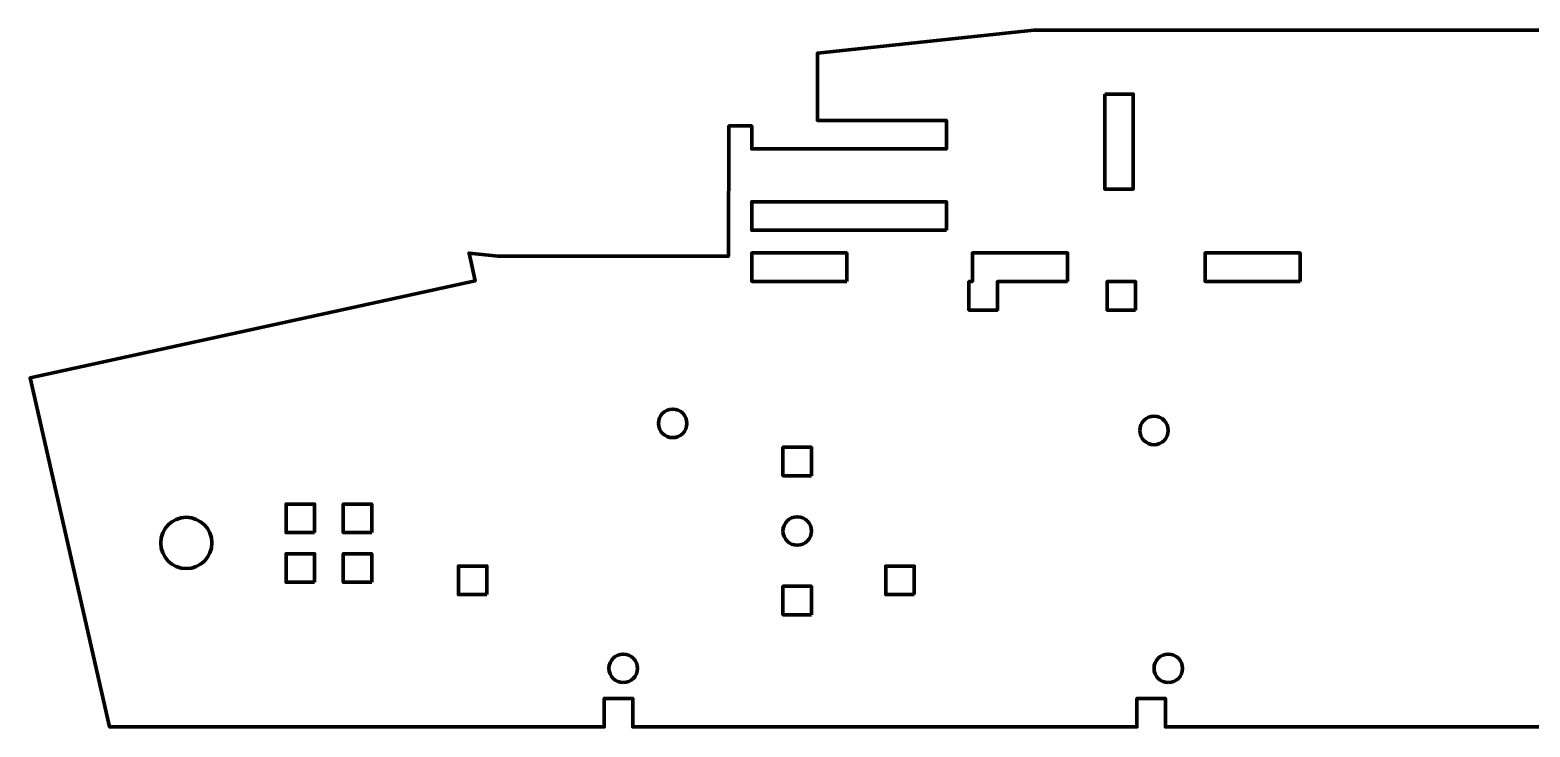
# Model space of a CAD drawing. Header units: inches. Extents: x 247 to 2765, y -1897 to -1110.
# Drawn here: x 1485.4 to 1643.3, y -1702.3 to -1628.9 of the extents above; entities that cross this region are included whole.
import ezdxf

# ---------------------------------------------------------------- set-up
doc = ezdxf.new("R2010")
doc.units = ezdxf.units.IN
doc.header["$MEASUREMENT"] = 0
doc.layers.add('Layer 1', color=7, linetype='Continuous')

msp = doc.modelspace()

# ---------------------------------------------------------------- linework, layer by layer
at = {"layer": 'Layer 1', "color": 18, "lineweight": 70, "true_color": 0x010101}
for points in [[(1697.47, -1628.95), (1591.06, -1628.95), (1568.28, -1631.4), (1568.28, -1638.46), (1581.86, -1638.46), (1581.86, -1641.46), (1561.36, -1641.46), (1561.36, -1639.04), (1558.96, -1639.04), (1558.9, -1652.77), (1534.67, -1652.77), (1531.6, -1652.43), (1532.24, -1655.36), (1485.37, -1665.57), (1493.74, -1702.32), (1545.83, -1702.32), (1545.83, -1699.32), (1548.83, -1699.32), (1548.83, -1702.32), (1601.92, -1702.32), (1601.92, -1699.32), (1604.92, -1699.32), (1604.92, -1702.32), (1658.02, -1702.32)], [(1598.53, -1635.69), (1601.53, -1635.69), (1601.53, -1645.69), (1598.53, -1645.69), (1598.53, -1635.69)], [(1581.86, -1650.02), (1561.36, -1650.02), (1561.36, -1647.02), (1581.86, -1647.02), (1581.86, -1650.02)], [(1571.36, -1655.42), (1561.36, -1655.42), (1561.36, -1652.42), (1571.36, -1652.42), (1571.36, -1655.42)], [(1594.61, -1655.42), (1587.23, -1655.43), (1587.23, -1658.43), (1584.23, -1658.43), (1584.23, -1655.43), (1584.6, -1655.42), (1584.6, -1652.42), (1594.61, -1652.42), (1594.61, -1655.42)], [(1619.1, -1655.42), (1609.1, -1655.42), (1609.1, -1652.42), (1619.1, -1652.42), (1619.1, -1655.42)], [(1601.78, -1658.43), (1598.78, -1658.43), (1598.78, -1655.43), (1601.78, -1655.43), (1601.78, -1658.43)], [(1567.65, -1675.87), (1564.65, -1675.87), (1564.65, -1672.87), (1567.65, -1672.87), (1567.65, -1675.87)], [(1515.34, -1681.86), (1512.34, -1681.86), (1512.34, -1678.86), (1515.34, -1678.86), (1515.34, -1681.86)], [(1521.35, -1681.86), (1518.35, -1681.86), (1518.35, -1678.86), (1521.35, -1678.86), (1521.35, -1681.86)], [(1515.34, -1687.09), (1512.34, -1687.09), (1512.34, -1684.09), (1515.34, -1684.09), (1515.34, -1687.09)], [(1521.35, -1687.09), (1518.35, -1687.09), (1518.35, -1684.09), (1521.35, -1684.09), (1521.35, -1687.09)], [(1533.47, -1688.39), (1530.47, -1688.39), (1530.47, -1685.39), (1533.47, -1685.39), (1533.47, -1688.39)], [(1578.47, -1688.39), (1575.47, -1688.39), (1575.47, -1685.39), (1578.47, -1685.39), (1578.47, -1688.39)], [(1567.65, -1690.51), (1564.65, -1690.51), (1564.65, -1687.51), (1567.65, -1687.51), (1567.65, -1690.51)]]:
    msp.add_lwpolyline(points, dxfattribs=at)
for points in [[(1553.04, -1671.86), (1552.21, -1671.86), (1551.54, -1671.19), (1551.54, -1670.36), (1551.54, -1669.53), (1552.21, -1668.86), (1553.04, -1668.86), (1553.87, -1668.86), (1554.54, -1669.53), (1554.54, -1670.36), (1554.54, -1671.19), (1553.87, -1671.86), (1553.04, -1671.86)], [(1602.22, -1671.1), (1602.22, -1670.27), (1602.89, -1669.6), (1603.72, -1669.6), (1604.55, -1669.6), (1605.22, -1670.27), (1605.22, -1671.1), (1605.22, -1671.93), (1604.55, -1672.6), (1603.72, -1672.6), (1602.89, -1672.6), (1602.22, -1671.93), (1602.22, -1671.1)], [(1501.82, -1685.64), (1500.33, -1685.64), (1499.13, -1684.43), (1499.13, -1682.94), (1499.13, -1681.45), (1500.33, -1680.25), (1501.82, -1680.25), (1503.31, -1680.25), (1504.52, -1681.45), (1504.52, -1682.94), (1504.52, -1684.43), (1503.31, -1685.64), (1501.82, -1685.64)], [(1564.65, -1681.69), (1564.65, -1680.86), (1565.32, -1680.19), (1566.15, -1680.19), (1566.98, -1680.19), (1567.65, -1680.86), (1567.65, -1681.69), (1567.65, -1682.52), (1566.98, -1683.19), (1566.15, -1683.19), (1565.32, -1683.19), (1564.65, -1682.52), (1564.65, -1681.69)], [(1547.83, -1697.65), (1547, -1697.65), (1546.33, -1696.98), (1546.33, -1696.15), (1546.33, -1695.32), (1547, -1694.65), (1547.83, -1694.65), (1548.66, -1694.65), (1549.33, -1695.32), (1549.33, -1696.15), (1549.33, -1696.98), (1548.66, -1697.65), (1547.83, -1697.65)], [(1605.22, -1697.65), (1604.39, -1697.65), (1603.72, -1696.98), (1603.72, -1696.15), (1603.72, -1695.32), (1604.39, -1694.65), (1605.22, -1694.65), (1606.05, -1694.65), (1606.72, -1695.32), (1606.72, -1696.15), (1606.72, -1696.98), (1606.05, -1697.65), (1605.22, -1697.65)]]:
    msp.add_open_spline(points, degree=3, knots=[0, 0, 0, 0, 1, 1, 1, 2, 2, 2, 3, 3, 3, 4, 4, 4, 4], dxfattribs=at)

doc.saveas('drawing.dxf')
